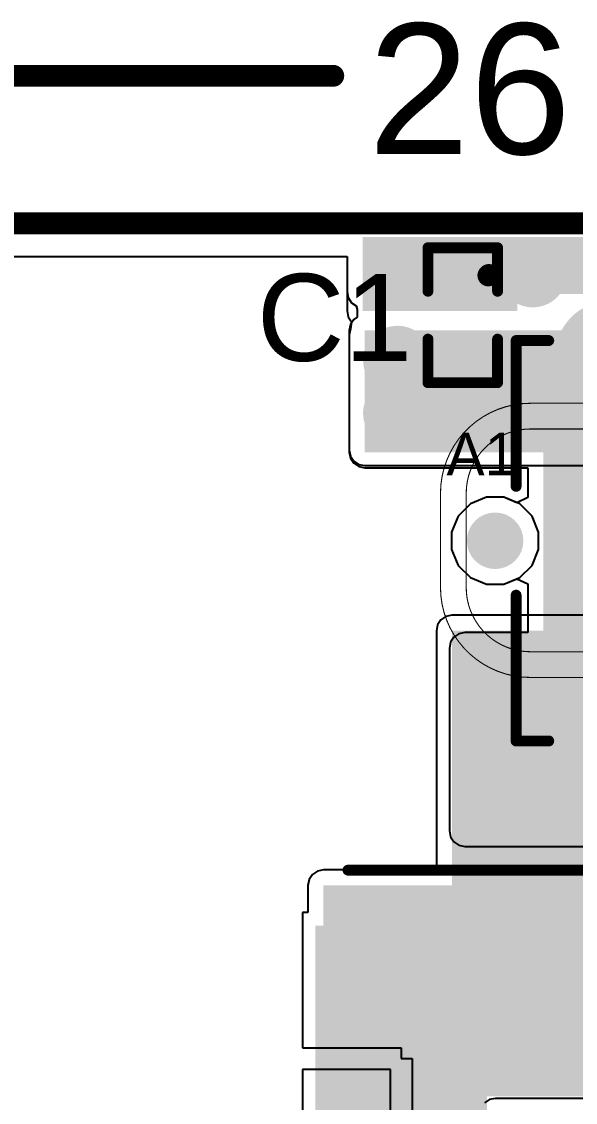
# Model space of a CAD drawing. Header units: millimetres. Extents: x -0.17 to 1.66, y -0.1 to 0.88.
# Drawn here: x 0.4571 to 0.7116, y 0.3835 to 0.8801 of the extents above; entities that cross this region are included whole.
import ezdxf

# ---------------------------------------------------------------- set-up
doc = ezdxf.new("R2010")
doc.units = ezdxf.units.MM
doc.header["$MEASUREMENT"] = 0
for name, color, linetype in [('BottomLayer', 5, 'Continuous'), ('BottomOverlay', 54, 'Continuous'), ('BottomPaste', 16, 'Continuous'), ('BottomSolder', 6, 'Continuous'), ('Mechanical1', 6, 'Continuous'), ('Mechanical2', 216, 'Continuous'), ('MultiLayer', 9, 'Continuous'), ('PadHoleLayer', 156, 'Continuous'), ('TopLayer', 1, 'Continuous'), ('TopOverlay', 2, 'Continuous'), ('TopPaste', 8, 'Continuous'), ('TopSolder', 216, 'Continuous'), ('ViaHoleLayer', 16, 'Continuous')]:
    doc.layers.add(name, color=color, linetype=linetype)
doc.styles.add('Arial', font='arial.ttf', dxfattribs={"height": 0.2})

# ---------------------------------------------------------------- blocks, each defined once
blk = doc.blocks.new('1_25_5PWB_B_1')
at = {"layer": 'BottomLayer'}
for points in [[(-0.22638, 0.10728), (-0.15551, 0.10728), (-0.15551, -0.00689), (-0.22638, -0.00689)], [(0.22638, -0.00689), (0.15551, -0.00689), (0.15551, 0.10728), (0.22638, 0.10728)], [(-0.11417, -0.01476), (-0.08268, -0.01476), (-0.08268, -0.08563), (-0.11417, -0.08563)], [(-0.06496, -0.01476), (-0.03346, -0.01476), (-0.03346, -0.08563), (-0.06496, -0.08563)], [(-0.01575, -0.01476), (0.01575, -0.01476), (0.01575, -0.08563), (-0.01575, -0.08563)], [(0.03346, -0.01476), (0.06496, -0.01476), (0.06496, -0.08563), (0.03346, -0.08563)], [(0.08268, -0.01476), (0.11417, -0.01476), (0.11417, -0.08563), (0.08268, -0.08563)]]:
    blk.add_hatch(color=5, dxfattribs=at).paths.add_polyline_path(points)
at = {"layer": 'BottomPaste'}
for points in [[(-0.22638, 0.10728), (-0.15551, 0.10728), (-0.15551, -0.00689), (-0.22638, -0.00689)], [(0.22638, -0.00689), (0.15551, -0.00689), (0.15551, 0.10728), (0.22638, 0.10728)], [(-0.11417, -0.01476), (-0.08268, -0.01476), (-0.08268, -0.08563), (-0.11417, -0.08563)], [(-0.06496, -0.01476), (-0.03346, -0.01476), (-0.03346, -0.08563), (-0.06496, -0.08563)], [(-0.01575, -0.01476), (0.01575, -0.01476), (0.01575, -0.08563), (-0.01575, -0.08563)], [(0.03346, -0.01476), (0.06496, -0.01476), (0.06496, -0.08563), (0.03346, -0.08563)], [(0.08268, -0.01476), (0.11417, -0.01476), (0.11417, -0.08563), (0.08268, -0.08563)]]:
    blk.add_hatch(color=16, dxfattribs=at).paths.add_polyline_path(points)
at = {"layer": 'BottomSolder'}
for points in [[(-0.23038, 0.11128), (-0.15151, 0.11128), (-0.15151, -0.01089), (-0.23038, -0.01089)], [(0.23038, -0.01089), (0.15151, -0.01089), (0.15151, 0.11128), (0.23038, 0.11128)], [(-0.11817, -0.01076), (-0.07868, -0.01076), (-0.07868, -0.08963), (-0.11817, -0.08963)], [(-0.06896, -0.01076), (-0.02946, -0.01076), (-0.02946, -0.08963), (-0.06896, -0.08963)], [(-0.01975, -0.01076), (0.01975, -0.01076), (0.01975, -0.08963), (-0.01975, -0.08963)], [(0.02946, -0.01076), (0.06896, -0.01076), (0.06896, -0.08963), (0.02946, -0.08963)], [(0.07868, -0.01076), (0.11817, -0.01076), (0.11817, -0.08963), (0.07868, -0.08963)]]:
    blk.add_hatch(color=6, dxfattribs=at).paths.add_polyline_path(points)
at = {"layer": 'BottomOverlay'}
for points, const_width in [([(-0.21543, 0.1368), (0.21057, 0.1368)], 0.005), ([(-0.01143, 0.1208), (-0.00143, 0.1108)], 0.01), ([(-0.01143, 0.1208), (0.00857, 0.1208)], 0.01), ([(-0.00143, 0.1108), (0.00857, 0.1208)], 0.01), ([(-0.20843, -0.0442), (-0.12143, -0.0442)], 0.005), ([(0.12143, -0.0442), (0.20843, -0.0442)], 0.005), ([(-0.12843, -0.0602), (-0.12343, -0.0652)], 0.01), ([(-0.12843, -0.0702), (-0.12843, -0.0602)], 0.01), ([(-0.12843, -0.0702), (-0.12343, -0.0652)], 0.01)]:
    blk.add_lwpolyline(points, dxfattribs=dict(at, const_width=const_width))
for points, const_width in [([(-0.21668, 0.1368, 1), (-0.21418, 0.1368, 1)], 0.0025), ([(0.20932, 0.1368, 1), (0.21182, 0.1368, 1)], 0.0025), ([(-0.01393, 0.1208, 1), (-0.00893, 0.1208, 1)], 0.005), ([(-0.01393, 0.1208, 1), (-0.00893, 0.1208, 1)], 0.005), ([(0.00607, 0.1208, 1), (0.01107, 0.1208, 1)], 0.005), ([(0.00607, 0.1208, 1), (0.01107, 0.1208, 1)], 0.005), ([(-0.00393, 0.1108, 1), (0.00107, 0.1108, 1)], 0.005), ([(-0.00393, 0.1108, 1), (0.00107, 0.1108, 1)], 0.005), ([(-0.20968, -0.0442, 1), (-0.20718, -0.0442, 1)], 0.0025), ([(-0.12268, -0.0442, 1), (-0.12018, -0.0442, 1)], 0.0025), ([(0.12018, -0.0442, 1), (0.12268, -0.0442, 1)], 0.0025), ([(0.20718, -0.0442, 1), (0.20968, -0.0442, 1)], 0.0025), ([(-0.13093, -0.0602, 1), (-0.12593, -0.0602, 1)], 0.005), ([(-0.13093, -0.0602, 1), (-0.12593, -0.0602, 1)], 0.005), ([(-0.12593, -0.0652, 1), (-0.12093, -0.0652, 1)], 0.005), ([(-0.12593, -0.0652, 1), (-0.12093, -0.0652, 1)], 0.005), ([(-0.13093, -0.0702, 1), (-0.12593, -0.0702, 1)], 0.005), ([(-0.13093, -0.0702, 1), (-0.12593, -0.0702, 1)], 0.005)]:
    blk.add_lwpolyline(points, format="xyb", close=True, dxfattribs=dict(at, const_width=const_width))
blk = doc.blocks.new('918_418K2022Y40009_5')
at = {"layer": 'BottomLayer'}
h = blk.add_hatch(color=5, dxfattribs=at)
edge = h.paths.add_edge_path()
edge.add_arc((-0.09449, 0.08465), 0.02165, 0, 360)
h = blk.add_hatch(color=5, dxfattribs=at)
edge = h.paths.add_edge_path()
edge.add_arc((0.09449, 0.08465), 0.02165, 0, 360)
h = blk.add_hatch(color=5, dxfattribs=at)
edge = h.paths.add_edge_path()
edge.add_arc((-0.09449, -0.08465), 0.02165, 0, 360)
h = blk.add_hatch(color=5, dxfattribs=at)
edge = h.paths.add_edge_path()
edge.add_arc((0.09449, -0.08465), 0.02165, 0, 360)
at = {"layer": 'BottomSolder'}
h = blk.add_hatch(color=6, dxfattribs=at)
edge = h.paths.add_edge_path()
edge.add_arc((-0.09449, 0.08465), 0.02565, 0, 360)
h = blk.add_hatch(color=6, dxfattribs=at)
edge = h.paths.add_edge_path()
edge.add_arc((0.09449, 0.08465), 0.02565, 0, 360)
h = blk.add_hatch(color=6, dxfattribs=at)
edge = h.paths.add_edge_path()
edge.add_arc((-0.14764, 0), 0.004, 0, 360)
h = blk.add_hatch(color=6, dxfattribs=at)
edge = h.paths.add_edge_path()
edge.add_arc((0.14764, 0), 0.004, 0, 360)
h = blk.add_hatch(color=6, dxfattribs=at)
edge = h.paths.add_edge_path()
edge.add_arc((-0.09449, -0.08465), 0.02565, 0, 360)
h = blk.add_hatch(color=6, dxfattribs=at)
edge = h.paths.add_edge_path()
edge.add_arc((0.09449, -0.08465), 0.02565, 0, 360)
at = {"layer": 'MultiLayer'}
h = blk.add_hatch(color=9, dxfattribs=at)
edge = h.paths.add_edge_path()
edge.add_arc((-0.09449, 0.08465), 0.02165, 0, 360)
h = blk.add_hatch(color=9, dxfattribs=at)
edge = h.paths.add_edge_path()
edge.add_arc((0.09449, 0.08465), 0.02165, 0, 360)
h = blk.add_hatch(color=9, dxfattribs=at)
edge = h.paths.add_edge_path()
edge.add_arc((-0.09449, -0.08465), 0.02165, 0, 360)
h = blk.add_hatch(color=9, dxfattribs=at)
edge = h.paths.add_edge_path()
edge.add_arc((0.09449, -0.08465), 0.02165, 0, 360)
at = {"layer": 'PadHoleLayer'}
h = blk.add_hatch(color=156, dxfattribs=at)
edge = h.paths.add_edge_path()
edge.add_arc((-0.09449, 0.08465), 0.01378, 0, 360)
h = blk.add_hatch(color=156, dxfattribs=at)
edge = h.paths.add_edge_path()
edge.add_arc((0.09449, 0.08465), 0.01378, 0, 360)
h = blk.add_hatch(color=156, dxfattribs=at)
edge = h.paths.add_edge_path()
edge.add_arc((-0.14764, 0), 0.01299, 0, 360)
h = blk.add_hatch(color=156, dxfattribs=at)
edge = h.paths.add_edge_path()
edge.add_arc((0.13937, 0), 0.01142, 90, 270)
edge.add_line((0.13937, -0.01142), (0.15591, -0.01142))
edge.add_arc((0.15591, 0), 0.01142, 270, 450)
edge.add_line((0.15591, 0.01142), (0.13937, 0.01142))
h = blk.add_hatch(color=156, dxfattribs=at)
edge = h.paths.add_edge_path()
edge.add_arc((-0.09449, -0.08465), 0.01378, 0, 360)
h = blk.add_hatch(color=156, dxfattribs=at)
edge = h.paths.add_edge_path()
edge.add_arc((0.09449, -0.08465), 0.01378, 0, 360)
at = {"layer": 'TopLayer'}
h = blk.add_hatch(color=1, dxfattribs=at)
edge = h.paths.add_edge_path()
edge.add_arc((-0.09449, 0.08465), 0.02165, 0, 360)
h = blk.add_hatch(color=1, dxfattribs=at)
edge = h.paths.add_edge_path()
edge.add_arc((0.09449, 0.08465), 0.02165, 0, 360)
for points in [[(-0.11673, 0.0565), (-0.10098, 0.0565), (-0.10098, 0.00335), (-0.11673, 0.00335)], [(-0.08563, 0.0565), (-0.06988, 0.0565), (-0.06988, 0.00335), (-0.08563, 0.00335)], [(-0.05453, 0.0565), (-0.03878, 0.0565), (-0.03878, 0.00335), (-0.05453, 0.00335)], [(-0.02343, 0.0565), (-0.00768, 0.0565), (-0.00768, 0.00335), (-0.02343, 0.00335)], [(0.02343, 0.00335), (0.00768, 0.00335), (0.00768, 0.0565), (0.02343, 0.0565)], [(0.05453, 0.00335), (0.03878, 0.00335), (0.03878, 0.0565), (0.05453, 0.0565)], [(0.08563, 0.00335), (0.06988, 0.00335), (0.06988, 0.0565), (0.08563, 0.0565)], [(0.11673, 0.00335), (0.10098, 0.00335), (0.10098, 0.0565), (0.11673, 0.0565)], [(-0.11673, -0.00335), (-0.10098, -0.00335), (-0.10098, -0.0565), (-0.11673, -0.0565)], [(-0.08563, -0.00335), (-0.06988, -0.00335), (-0.06988, -0.0565), (-0.08563, -0.0565)], [(-0.05453, -0.00335), (-0.03878, -0.00335), (-0.03878, -0.0565), (-0.05453, -0.0565)], [(-0.02343, -0.00335), (-0.00768, -0.00335), (-0.00768, -0.0565), (-0.02343, -0.0565)], [(0.02343, -0.0565), (0.00768, -0.0565), (0.00768, -0.00335), (0.02343, -0.00335)], [(0.05453, -0.0565), (0.03878, -0.0565), (0.03878, -0.00335), (0.05453, -0.00335)], [(0.08563, -0.0565), (0.06988, -0.0565), (0.06988, -0.00335), (0.08563, -0.00335)], [(0.11673, -0.0565), (0.10098, -0.0565), (0.10098, -0.00335), (0.11673, -0.00335)]]:
    blk.add_hatch(color=1, dxfattribs=at).paths.add_polyline_path(points)
h = blk.add_hatch(color=1, dxfattribs=at)
edge = h.paths.add_edge_path()
edge.add_arc((-0.09449, -0.08465), 0.02165, 0, 360)
h = blk.add_hatch(color=1, dxfattribs=at)
edge = h.paths.add_edge_path()
edge.add_arc((0.09449, -0.08465), 0.02165, 0, 360)
at = {"layer": 'TopPaste'}
for points in [[(-0.11673, 0.0565), (-0.10098, 0.0565), (-0.10098, 0.00335), (-0.11673, 0.00335)], [(-0.08563, 0.0565), (-0.06988, 0.0565), (-0.06988, 0.00335), (-0.08563, 0.00335)], [(-0.05453, 0.0565), (-0.03878, 0.0565), (-0.03878, 0.00335), (-0.05453, 0.00335)], [(-0.02343, 0.0565), (-0.00768, 0.0565), (-0.00768, 0.00335), (-0.02343, 0.00335)], [(0.02343, 0.00335), (0.00768, 0.00335), (0.00768, 0.0565), (0.02343, 0.0565)], [(0.05453, 0.00335), (0.03878, 0.00335), (0.03878, 0.0565), (0.05453, 0.0565)], [(0.08563, 0.00335), (0.06988, 0.00335), (0.06988, 0.0565), (0.08563, 0.0565)], [(0.11673, 0.00335), (0.10098, 0.00335), (0.10098, 0.0565), (0.11673, 0.0565)], [(-0.11673, -0.00335), (-0.10098, -0.00335), (-0.10098, -0.0565), (-0.11673, -0.0565)], [(-0.08563, -0.00335), (-0.06988, -0.00335), (-0.06988, -0.0565), (-0.08563, -0.0565)], [(-0.05453, -0.00335), (-0.03878, -0.00335), (-0.03878, -0.0565), (-0.05453, -0.0565)], [(-0.02343, -0.00335), (-0.00768, -0.00335), (-0.00768, -0.0565), (-0.02343, -0.0565)], [(0.02343, -0.0565), (0.00768, -0.0565), (0.00768, -0.00335), (0.02343, -0.00335)], [(0.05453, -0.0565), (0.03878, -0.0565), (0.03878, -0.00335), (0.05453, -0.00335)], [(0.08563, -0.0565), (0.06988, -0.0565), (0.06988, -0.00335), (0.08563, -0.00335)], [(0.11673, -0.0565), (0.10098, -0.0565), (0.10098, -0.00335), (0.11673, -0.00335)]]:
    blk.add_hatch(color=8, dxfattribs=at).paths.add_polyline_path(points)
at = {"layer": 'TopSolder'}
h = blk.add_hatch(color=216, dxfattribs=at)
edge = h.paths.add_edge_path()
edge.add_arc((-0.09449, 0.08465), 0.02565, 0, 360)
h = blk.add_hatch(color=216, dxfattribs=at)
edge = h.paths.add_edge_path()
edge.add_arc((0.09449, 0.08465), 0.02565, 0, 360)
for points in [[(-0.12073, 0.0605), (-0.09698, 0.0605), (-0.09698, -0.00065), (-0.12073, -0.00065)], [(-0.08963, 0.0605), (-0.06588, 0.0605), (-0.06588, -0.00065), (-0.08963, -0.00065)], [(-0.05853, 0.0605), (-0.03478, 0.0605), (-0.03478, -0.00065), (-0.05853, -0.00065)], [(-0.02743, 0.0605), (-0.00368, 0.0605), (-0.00368, -0.00065), (-0.02743, -0.00065)], [(0.02743, -0.00065), (0.00368, -0.00065), (0.00368, 0.0605), (0.02743, 0.0605)], [(0.05853, -0.00065), (0.03478, -0.00065), (0.03478, 0.0605), (0.05853, 0.0605)], [(0.08963, -0.00065), (0.06588, -0.00065), (0.06588, 0.0605), (0.08963, 0.0605)], [(0.12073, -0.00065), (0.09698, -0.00065), (0.09698, 0.0605), (0.12073, 0.0605)], [(-0.12073, 0.00065), (-0.09698, 0.00065), (-0.09698, -0.0605), (-0.12073, -0.0605)], [(-0.08963, 0.00065), (-0.06588, 0.00065), (-0.06588, -0.0605), (-0.08963, -0.0605)], [(-0.05853, 0.00065), (-0.03478, 0.00065), (-0.03478, -0.0605), (-0.05853, -0.0605)], [(-0.02743, 0.00065), (-0.00368, 0.00065), (-0.00368, -0.0605), (-0.02743, -0.0605)], [(0.02743, -0.0605), (0.00368, -0.0605), (0.00368, 0.00065), (0.02743, 0.00065)], [(0.05853, -0.0605), (0.03478, -0.0605), (0.03478, 0.00065), (0.05853, 0.00065)], [(0.08963, -0.0605), (0.06588, -0.0605), (0.06588, 0.00065), (0.08963, 0.00065)], [(0.12073, -0.0605), (0.09698, -0.0605), (0.09698, 0.00065), (0.12073, 0.00065)]]:
    blk.add_hatch(color=216, dxfattribs=at).paths.add_polyline_path(points)
h = blk.add_hatch(color=216, dxfattribs=at)
edge = h.paths.add_edge_path()
edge.add_arc((-0.14764, 0), 0.004, 0, 360)
h = blk.add_hatch(color=216, dxfattribs=at)
edge = h.paths.add_edge_path()
edge.add_arc((0.14764, 0), 0.004, 0, 360)
h = blk.add_hatch(color=216, dxfattribs=at)
edge = h.paths.add_edge_path()
edge.add_arc((-0.09449, -0.08465), 0.02565, 0, 360)
h = blk.add_hatch(color=216, dxfattribs=at)
edge = h.paths.add_edge_path()
edge.add_arc((0.09449, -0.08465), 0.02565, 0, 360)
at = {"layer": 'TopOverlay', "const_width": 0.005}
for points in [[(-0.138, 0.092), (-0.123, 0.092)], [(-0.138, 0.025), (-0.138, 0.092)], [(0.123, 0.092), (0.138, 0.092)], [(0.138, 0.025), (0.138, 0.092)], [(-0.062, 0.091), (0.062, 0.091)], [(-0.138, -0.092), (-0.138, -0.025)], [(0.138, -0.092), (0.138, -0.025)], [(-0.062, -0.091), (0.062, -0.091)], [(-0.138, -0.092), (-0.123, -0.092)], [(0.123, -0.092), (0.138, -0.092)]]:
    blk.add_lwpolyline(points, dxfattribs=at)
at = {"layer": 'TopOverlay', "const_width": 0.0025}
for points in [[(-0.13925, 0.092, 1), (-0.13675, 0.092, 1)], [(-0.13925, 0.092, 1), (-0.13675, 0.092, 1)], [(-0.12425, 0.092, 1), (-0.12175, 0.092, 1)], [(0.12175, 0.092, 1), (0.12425, 0.092, 1)], [(0.13675, 0.092, 1), (0.13925, 0.092, 1)], [(0.13675, 0.092, 1), (0.13925, 0.092, 1)], [(-0.06325, 0.091, 1), (-0.06075, 0.091, 1)], [(0.06075, 0.091, 1), (0.06325, 0.091, 1)], [(-0.13925, 0.025, 1), (-0.13675, 0.025, 1)], [(0.13675, 0.025, 1), (0.13925, 0.025, 1)], [(-0.13925, -0.025, 1), (-0.13675, -0.025, 1)], [(0.13675, -0.025, 1), (0.13925, -0.025, 1)], [(-0.06325, -0.091, 1), (-0.06075, -0.091, 1)], [(0.06075, -0.091, 1), (0.06325, -0.091, 1)], [(-0.13925, -0.092, 1), (-0.13675, -0.092, 1)], [(-0.13925, -0.092, 1), (-0.13675, -0.092, 1)], [(-0.12425, -0.092, 1), (-0.12175, -0.092, 1)], [(0.12175, -0.092, 1), (0.12425, -0.092, 1)], [(0.13675, -0.092, 1), (0.13925, -0.092, 1)], [(0.13675, -0.092, 1), (0.13925, -0.092, 1)]]:
    blk.add_lwpolyline(points, format="xyb", close=True, dxfattribs=at)
at = {"layer": 'TopOverlay'}
for s, p in [('A1', (-0.17, 0.03)), ('B1', (0.14487, -0.05401))]:
    blk.add_text(s, height=0.019685, dxfattribs=at).set_placement(p)
blk = doc.blocks.new('C___0402_12')
at = {"layer": 'TopLayer'}
for points in [[(-0.0275, -0.0125), (-0.0275, 0.0125), (-0.0095, 0.0125), (-0.0095, -0.0125)], [(0.0095, -0.0125), (0.0095, 0.0125), (0.0275, 0.0125), (0.0275, -0.0125)]]:
    blk.add_hatch(color=1, dxfattribs=at).paths.add_polyline_path(points)
at = {"layer": 'TopPaste'}
for points in [[(-0.0275, -0.0125), (-0.0275, 0.0125), (-0.0095, 0.0125), (-0.0095, -0.0125)], [(0.0095, -0.0125), (0.0095, 0.0125), (0.0275, 0.0125), (0.0275, -0.0125)]]:
    blk.add_hatch(color=8, dxfattribs=at).paths.add_polyline_path(points)
at = {"layer": 'TopSolder'}
for points in [[(-0.02986, -0.01486), (-0.02986, 0.01486), (-0.00714, 0.01486), (-0.00714, -0.01486)], [(0.00714, -0.01486), (0.00714, 0.01486), (0.02986, 0.01486), (0.02986, -0.01486)]]:
    blk.add_hatch(color=216, dxfattribs=at).paths.add_polyline_path(points)
at = {"layer": 'TopOverlay', "const_width": 0.005}
for points in [[(-0.031, -0.016), (-0.031, 0.016)], [(-0.011, 0.016), (-0.031, 0.016)], [(0.031, 0.016), (0.011, 0.016)], [(0.031, -0.016), (0.031, 0.016)], [(-0.011, -0.016), (-0.031, -0.016)], [(0.031, -0.016), (0.011, -0.016)]]:
    blk.add_lwpolyline(points, dxfattribs=at)
at = {"layer": 'TopOverlay', "const_width": 0.0025}
for points in [[(-0.03225, 0.016, 1), (-0.02975, 0.016, 1)], [(-0.03225, 0.016, 1), (-0.02975, 0.016, 1)], [(-0.01225, 0.016, 1), (-0.00975, 0.016, 1)], [(0.00975, 0.016, 1), (0.01225, 0.016, 1)], [(0.02975, 0.016, 1), (0.03225, 0.016, 1)], [(0.02975, 0.016, 1), (0.03225, 0.016, 1)], [(-0.03225, -0.016, 1), (-0.02975, -0.016, 1)], [(-0.03225, -0.016, 1), (-0.02975, -0.016, 1)], [(-0.01225, -0.016, 1), (-0.00975, -0.016, 1)], [(0.00975, -0.016, 1), (0.01225, -0.016, 1)], [(0.02975, -0.016, 1), (0.03225, -0.016, 1)], [(0.02975, -0.016, 1), (0.03225, -0.016, 1)]]:
    blk.add_lwpolyline(points, format="xyb", close=True, dxfattribs=at)

msp = doc.modelspace()

# ---------------------------------------------------------------- hatches: boundary and pattern name
at = {"layer": 'BottomLayer'}
for points in [[(1.03084, 0.756), (1.03084, 0.7812), (0.61384, 0.7812), (0.61384, 0.756)], [(0.75484, 0.6832), (0.75484, 0.7382), (0.61484, 0.7382), (0.61484, 0.6832)], [(0.75786, 0.6002), (0.65486, 0.6002), (0.65486, 0.4702), (0.75786, 0.4702)], [(0.59584, 0.3862), (0.99084, 0.3862), (0.99084, 0.4832), (0.59584, 0.4832)]]:
    msp.add_hatch(color=5, dxfattribs=at).paths.add_polyline_path(points)
h = msp.add_hatch(color=5, dxfattribs=at)
edge = h.paths.add_edge_path()
edge.add_arc((0.62959, 0.76461), 0.01181, 0, 360)
h = msp.add_hatch(color=5, dxfattribs=at)
edge = h.paths.add_edge_path()
edge.add_arc((0.692, 0.76461), 0.01181, 0, 360)
h = msp.add_hatch(color=5, dxfattribs=at)
edge = h.paths.add_edge_path()
edge.add_arc((0.62984, 0.72453), 0.01181, 0, 360)
h = msp.add_hatch(color=5, dxfattribs=at)
edge = h.paths.add_edge_path()
edge.add_arc((0.62984, 0.7002), 0.01181, 0, 360)
h = msp.add_hatch(color=5, dxfattribs=at)
edge = h.paths.add_edge_path()
edge.add_arc((0.65417, 0.7002), 0.01181, 0, 360)
h = msp.add_hatch(color=5, dxfattribs=at)
edge = h.paths.add_edge_path()
edge.add_arc((0.67851, 0.7002), 0.01181, 0, 360)
h = msp.add_hatch(color=5, dxfattribs=at)
edge = h.paths.add_edge_path()
edge.add_arc((0.68084, 0.5742), 0.01181, 0, 360)
h = msp.add_hatch(color=5, dxfattribs=at)
edge = h.paths.add_edge_path()
edge.add_arc((0.68084, 0.54986), 0.01181, 0, 360)
h = msp.add_hatch(color=5, dxfattribs=at)
edge = h.paths.add_edge_path()
edge.add_arc((0.68084, 0.52553), 0.01181, 0, 360)
at = {"layer": 'BottomSolder'}
h = msp.add_hatch(color=6, dxfattribs=at)
edge = h.paths.add_edge_path()
edge.add_arc((0.62959, 0.76461), 0.01581, 0, 360)
h = msp.add_hatch(color=6, dxfattribs=at)
edge = h.paths.add_edge_path()
edge.add_arc((0.692, 0.76461), 0.01581, 0, 360)
h = msp.add_hatch(color=6, dxfattribs=at)
edge = h.paths.add_edge_path()
edge.add_arc((0.62984, 0.72453), 0.01581, 0, 360)
h = msp.add_hatch(color=6, dxfattribs=at)
edge = h.paths.add_edge_path()
edge.add_arc((0.62984, 0.7002), 0.01581, 0, 360)
h = msp.add_hatch(color=6, dxfattribs=at)
edge = h.paths.add_edge_path()
edge.add_arc((0.65417, 0.7002), 0.01581, 0, 360)
h = msp.add_hatch(color=6, dxfattribs=at)
edge = h.paths.add_edge_path()
edge.add_arc((0.67851, 0.7002), 0.01581, 0, 360)
h = msp.add_hatch(color=6, dxfattribs=at)
edge = h.paths.add_edge_path()
edge.add_arc((0.68084, 0.5742), 0.01581, 0, 360)
h = msp.add_hatch(color=6, dxfattribs=at)
edge = h.paths.add_edge_path()
edge.add_arc((0.68084, 0.54986), 0.01581, 0, 360)
h = msp.add_hatch(color=6, dxfattribs=at)
edge = h.paths.add_edge_path()
edge.add_arc((0.68084, 0.52553), 0.01581, 0, 360)
at = {"layer": 'TopLayer'}
for points in [[(0.68484, 0.7472), (0.68484, 0.7812), (0.61384, 0.7812), (0.61384, 0.7472)], [(0.96284, 0.755), (0.96284, 0.7812), (0.67184, 0.7812), (0.67184, 0.755)], [(0.72284, 0.6822), (0.72284, 0.7362), (0.61484, 0.7362), (0.61484, 0.6822)], [(0.72686, 0.7072), (0.69684, 0.7072), (0.69684, 0.5852), (0.72686, 0.5852)], [(0.66084, 0.5082), (0.72684, 0.5082), (0.72684, 0.5922), (0.66084, 0.5922)]]:
    msp.add_hatch(color=1, dxfattribs=at).paths.add_polyline_path(points)
h = msp.add_hatch(color=1, dxfattribs=at)
edge = h.paths.add_edge_path()
edge.add_arc((0.62959, 0.76461), 0.01181, 0, 360)
h = msp.add_hatch(color=1, dxfattribs=at)
edge = h.paths.add_edge_path()
edge.add_arc((0.692, 0.76461), 0.01181, 0, 360)
h = msp.add_hatch(color=1, dxfattribs=at)
edge = h.paths.add_edge_path()
edge.add_arc((0.62984, 0.72453), 0.01181, 0, 360)
h = msp.add_hatch(color=1, dxfattribs=at)
edge = h.paths.add_edge_path()
edge.add_arc((0.62984, 0.7002), 0.01181, 0, 360)
h = msp.add_hatch(color=1, dxfattribs=at)
edge = h.paths.add_edge_path()
edge.add_arc((0.65417, 0.7002), 0.01181, 0, 360)
h = msp.add_hatch(color=1, dxfattribs=at)
edge = h.paths.add_edge_path()
edge.add_arc((0.67851, 0.7002), 0.01181, 0, 360)
h = msp.add_hatch(color=1, dxfattribs=at)
edge = h.paths.add_edge_path()
edge.add_arc((0.68084, 0.5742), 0.01181, 0, 360)
h = msp.add_hatch(color=1, dxfattribs=at)
edge = h.paths.add_edge_path()
edge.add_arc((0.68084, 0.54986), 0.01181, 0, 360)
h = msp.add_hatch(color=1, dxfattribs=at)
edge = h.paths.add_edge_path()
edge.add_arc((0.68084, 0.52553), 0.01181, 0, 360)
at = {"layer": 'TopSolder'}
h = msp.add_hatch(color=216, dxfattribs=at)
edge = h.paths.add_edge_path()
edge.add_arc((0.62959, 0.76461), 0.01581, 0, 360)
h = msp.add_hatch(color=216, dxfattribs=at)
edge = h.paths.add_edge_path()
edge.add_arc((0.692, 0.76461), 0.01581, 0, 360)
h = msp.add_hatch(color=216, dxfattribs=at)
edge = h.paths.add_edge_path()
edge.add_arc((0.62984, 0.72453), 0.01581, 0, 360)
h = msp.add_hatch(color=216, dxfattribs=at)
edge = h.paths.add_edge_path()
edge.add_arc((0.62984, 0.7002), 0.01581, 0, 360)
h = msp.add_hatch(color=216, dxfattribs=at)
edge = h.paths.add_edge_path()
edge.add_arc((0.65417, 0.7002), 0.01581, 0, 360)
h = msp.add_hatch(color=216, dxfattribs=at)
edge = h.paths.add_edge_path()
edge.add_arc((0.67851, 0.7002), 0.01581, 0, 360)
h = msp.add_hatch(color=216, dxfattribs=at)
edge = h.paths.add_edge_path()
edge.add_arc((0.68084, 0.5742), 0.01581, 0, 360)
h = msp.add_hatch(color=216, dxfattribs=at)
edge = h.paths.add_edge_path()
edge.add_arc((0.68084, 0.54986), 0.01581, 0, 360)
h = msp.add_hatch(color=216, dxfattribs=at)
edge = h.paths.add_edge_path()
edge.add_arc((0.68084, 0.52553), 0.01581, 0, 360)
at = {"layer": 'ViaHoleLayer'}
h = msp.add_hatch(color=16, dxfattribs=at)
edge = h.paths.add_edge_path()
edge.add_arc((0.62959, 0.76461), 0.00591, 0, 360)
h = msp.add_hatch(color=16, dxfattribs=at)
edge = h.paths.add_edge_path()
edge.add_arc((0.692, 0.76461), 0.00591, 0, 360)
h = msp.add_hatch(color=16, dxfattribs=at)
edge = h.paths.add_edge_path()
edge.add_arc((0.62984, 0.72453), 0.00591, 0, 360)
h = msp.add_hatch(color=16, dxfattribs=at)
edge = h.paths.add_edge_path()
edge.add_arc((0.62984, 0.7002), 0.00591, 0, 360)
h = msp.add_hatch(color=16, dxfattribs=at)
edge = h.paths.add_edge_path()
edge.add_arc((0.65417, 0.7002), 0.00591, 0, 360)
h = msp.add_hatch(color=16, dxfattribs=at)
edge = h.paths.add_edge_path()
edge.add_arc((0.67851, 0.7002), 0.00591, 0, 360)
h = msp.add_hatch(color=16, dxfattribs=at)
edge = h.paths.add_edge_path()
edge.add_arc((0.68084, 0.5742), 0.00591, 0, 360)
h = msp.add_hatch(color=16, dxfattribs=at)
edge = h.paths.add_edge_path()
edge.add_arc((0.68084, 0.54986), 0.00591, 0, 360)
h = msp.add_hatch(color=16, dxfattribs=at)
edge = h.paths.add_edge_path()
edge.add_arc((0.68084, 0.52553), 0.00591, 0, 360)

# ---------------------------------------------------------------- linework, layer by layer
at = {"layer": 'BottomLayer'}
for p, q in [((0.32084, 0.7722), (0.6067, 0.7722)), ((0.6067, 0.7722), (0.6067, 0.756)), ((0.6067, 0.756), (0.60725, 0.75327)), ((0.60725, 0.75327), (0.60879, 0.75095)), ((0.60879, 0.75095), (0.61091, 0.74954)), ((0.61091, 0.74954), (0.61136, 0.74776)), ((0.61136, 0.74776), (0.61132, 0.74427)), ((0.60825, 0.74093), (0.6077, 0.7382)), ((0.60979, 0.74324), (0.60825, 0.74093)), ((0.61132, 0.74427), (0.60979, 0.74324)), ((0.6077, 0.7382), (0.6077, 0.6832)), ((0.6077, 0.6832), (0.60825, 0.68047)), ((0.60825, 0.68047), (0.60979, 0.67815)), ((0.60979, 0.67815), (0.61211, 0.6766)), ((0.61211, 0.6766), (0.61484, 0.67606)), ((0.61484, 0.67606), (0.75484, 0.67606)), ((0.67074, 0.66154), (0.66339, 0.6585)), ((0.67869, 0.66154), (0.67074, 0.66154)), ((0.68604, 0.6585), (0.67869, 0.66154)), ((0.66339, 0.6585), (0.65777, 0.65288)), ((0.69166, 0.65288), (0.68604, 0.6585)), ((0.65777, 0.65288), (0.65472, 0.64553)), ((0.69471, 0.64553), (0.69166, 0.65288)), ((0.65472, 0.64553), (0.65472, 0.63757)), ((0.69471, 0.63757), (0.69471, 0.64553)), ((0.65472, 0.63757), (0.65777, 0.63023)), ((0.69166, 0.63023), (0.69471, 0.63757)), ((0.65777, 0.63023), (0.66339, 0.6246)), ((0.68604, 0.6246), (0.69166, 0.63023)), ((0.66339, 0.6246), (0.67074, 0.62156)), ((0.67074, 0.62156), (0.67869, 0.62156)), ((0.67869, 0.62156), (0.68604, 0.6246)), ((0.65213, 0.60679), (0.64982, 0.60524)), ((0.65486, 0.60733), (0.65213, 0.60679)), ((0.75786, 0.60733), (0.65486, 0.60733)), ((0.64827, 0.60293), (0.64773, 0.6002)), ((0.64982, 0.60524), (0.64827, 0.60293)), ((0.64773, 0.6002), (0.64773, 0.49033)), ((0.59079, 0.48824), (0.58925, 0.48593)), ((0.59311, 0.48979), (0.59079, 0.48824)), ((0.59584, 0.49033), (0.59311, 0.48979)), ((0.64773, 0.49033), (0.59584, 0.49033)), ((0.58925, 0.48593), (0.5887, 0.4832)), ((0.5887, 0.4832), (0.5887, 0.47068)), ((0.5887, 0.47068), (0.58615, 0.47068)), ((0.58615, 0.47068), (0.58615, 0.40859)), ((0.58615, 0.40859), (0.63158, 0.40859)), ((0.63158, 0.40859), (0.63158, 0.40359)), ((0.63158, 0.40359), (0.63658, 0.40359)), ((0.63658, 0.40359), (0.63658, 0.3365)), ((0.62658, 0.39859), (0.58615, 0.39859)), ((0.58615, 0.39859), (0.58615, 0.3365)), ((0.62658, 0.3365), (0.62658, 0.39859))]:
    msp.add_line(p, q, dxfattribs=at)
at = {"layer": 'Mechanical1'}
for points, const_width in [([(0.31496, 0.8552), (0.60036, 0.8552)], 0.01), ([(0.69094, 0.70472), (0.9626, 0.70472)], 0.0005), ([(0.69094, 0.69291), (0.9626, 0.69291)], 0.0005), ([(0.64961, 0.62008), (0.64961, 0.66339)], 0.0005), ([(0.66142, 0.62008), (0.66142, 0.66339)], 0.0005), ([(0.69094, 0.59055), (0.9626, 0.59055)], 0.0005), ([(0.69094, 0.57874), (0.9626, 0.57874)], 0.0005)]:
    msp.add_lwpolyline(points, dxfattribs=dict(at, const_width=const_width))
for points, const_width in [([(0.59786, 0.8552, 1), (0.60286, 0.8552, 1)], 0.005), ([(0.69082, 0.70472, 1), (0.69107, 0.70472, 1)], 0.00025), ([(0.69082, 0.70472, 1), (0.69107, 0.70472, 1)], 0.00025), ([(0.69082, 0.69291, 1), (0.69107, 0.69291, 1)], 0.00025), ([(0.69082, 0.69291, 1), (0.69107, 0.69291, 1)], 0.00025), ([(0.64948, 0.66339, 1), (0.64973, 0.66339, 1)], 0.00025), ([(0.64948, 0.66339, 1), (0.64973, 0.66339, 1)], 0.00025), ([(0.66129, 0.66339, 1), (0.66154, 0.66339, 1)], 0.00025), ([(0.66129, 0.66339, 1), (0.66154, 0.66339, 1)], 0.00025), ([(0.64948, 0.62008, 1), (0.64973, 0.62008, 1)], 0.00025), ([(0.64948, 0.62008, 1), (0.64973, 0.62008, 1)], 0.00025), ([(0.66129, 0.62008, 1), (0.66154, 0.62008, 1)], 0.00025), ([(0.66129, 0.62008, 1), (0.66154, 0.62008, 1)], 0.00025), ([(0.69082, 0.59055, 1), (0.69107, 0.59055, 1)], 0.00025), ([(0.69082, 0.59055, 1), (0.69107, 0.59055, 1)], 0.00025), ([(0.69082, 0.57874, 1), (0.69107, 0.57874, 1)], 0.00025), ([(0.69082, 0.57874, 1), (0.69107, 0.57874, 1)], 0.00025)]:
    msp.add_lwpolyline(points, format="xyb", close=True, dxfattribs=dict(at, const_width=const_width))
at = {"layer": 'Mechanical1', "const_width": 0.0005}
for points in [[(0.64961, 0.66339, -0.414214), (0.69094, 0.70472)], [(0.66142, 0.66339, -0.414214), (0.69094, 0.69291)], [(0.69094, 0.57874, -0.414214), (0.64961, 0.62008)], [(0.69094, 0.59055, -0.414214), (0.66142, 0.62008)]]:
    msp.add_lwpolyline(points, format="xyb", dxfattribs=at)
at = {"layer": 'Mechanical2', "const_width": 0.01}
msp.add_lwpolyline([(0.31496, 0.7874), (1.33964, 0.7874)], dxfattribs=at)
at = {"layer": 'TopLayer'}
for p, q in [((0.32084, 0.7722), (0.6067, 0.7722)), ((0.6067, 0.7722), (0.6067, 0.7472)), ((0.6067, 0.7472), (0.60725, 0.74447)), ((0.60725, 0.74447), (0.60879, 0.74215)), ((0.60879, 0.74215), (0.60825, 0.73893)), ((0.60825, 0.73893), (0.6077, 0.7362)), ((0.6077, 0.7362), (0.6077, 0.6822)), ((0.6077, 0.6822), (0.60825, 0.67947)), ((0.60825, 0.67947), (0.60979, 0.67715)), ((0.60979, 0.67715), (0.61211, 0.6756)), ((0.61211, 0.6756), (0.61484, 0.67506)), ((0.61484, 0.67506), (0.6897, 0.67506)), ((0.6897, 0.67506), (0.6897, 0.66137)), ((0.67074, 0.66154), (0.66339, 0.6585)), ((0.67869, 0.66154), (0.67074, 0.66154)), ((0.6847, 0.65905), (0.67869, 0.66154)), ((0.6897, 0.66137), (0.6847, 0.65905)), ((0.66339, 0.6585), (0.65777, 0.65288)), ((0.65777, 0.65288), (0.65472, 0.64553)), ((0.65472, 0.64553), (0.65472, 0.63757)), ((0.65472, 0.63757), (0.65777, 0.63023)), ((0.65777, 0.63023), (0.66339, 0.6246)), ((0.66339, 0.6246), (0.67074, 0.62156)), ((0.67074, 0.62156), (0.67869, 0.62156)), ((0.67869, 0.62156), (0.6847, 0.62405)), ((0.6847, 0.62405), (0.6897, 0.62173)), ((0.6897, 0.62173), (0.6897, 0.59933)), ((0.65579, 0.59724), (0.65425, 0.59493)), ((0.65811, 0.59879), (0.65579, 0.59724)), ((0.66084, 0.59933), (0.65811, 0.59879)), ((0.6897, 0.59933), (0.66084, 0.59933)), ((0.65425, 0.59493), (0.6537, 0.5922)), ((0.6537, 0.5922), (0.6537, 0.5082)), ((0.6537, 0.5082), (0.65425, 0.50547)), ((0.65425, 0.50547), (0.65579, 0.50315)), ((0.65579, 0.50315), (0.65811, 0.5016)), ((0.65811, 0.5016), (0.66084, 0.50106)), ((0.66084, 0.50106), (0.72684, 0.50106)), ((0.67211, 0.38479), (0.66979, 0.38324)), ((0.67484, 0.38533), (0.67211, 0.38479)), ((0.91818, 0.38533), (0.67484, 0.38533))]:
    msp.add_line(p, q, dxfattribs=at)
at = {"layer": 'TopLayer', "const_width": 0.01}
msp.add_lwpolyline([(0.67159, 0.76345), (0.67184, 0.7637)], dxfattribs=at)
at = {"layer": 'TopLayer', "const_width": 0.005}
for points in [[(0.66909, 0.76345, 1), (0.67409, 0.76345, 1)], [(0.66934, 0.7637, 1), (0.67434, 0.7637, 1)]]:
    msp.add_lwpolyline(points, format="xyb", close=True, dxfattribs=at)

# ---------------------------------------------------------------- block references
at = {"rotation": 270}
msp.add_blockref('C___0402_12', (0.65984, 0.7452), dxfattribs=at)
for name, p in [('918_418K2022Y40009_5', (0.82235, 0.64155)), ('1_25_5PWB_B_1', (0.82253, 0.35339))]:
    msp.add_blockref(name, p)

# ---------------------------------------------------------------- texts
at = {"layer": 'Mechanical1', "style": 'Arial'}
msp.add_text('26.03mm', height=0.06, dxfattribs=at).set_placement((0.61636, 0.81921))
at = {"layer": 'TopOverlay', "style": 'Arial'}
msp.add_text('C1', height=0.04, dxfattribs=at).set_placement((0.56518, 0.7242))

doc.saveas('drawing.dxf')
